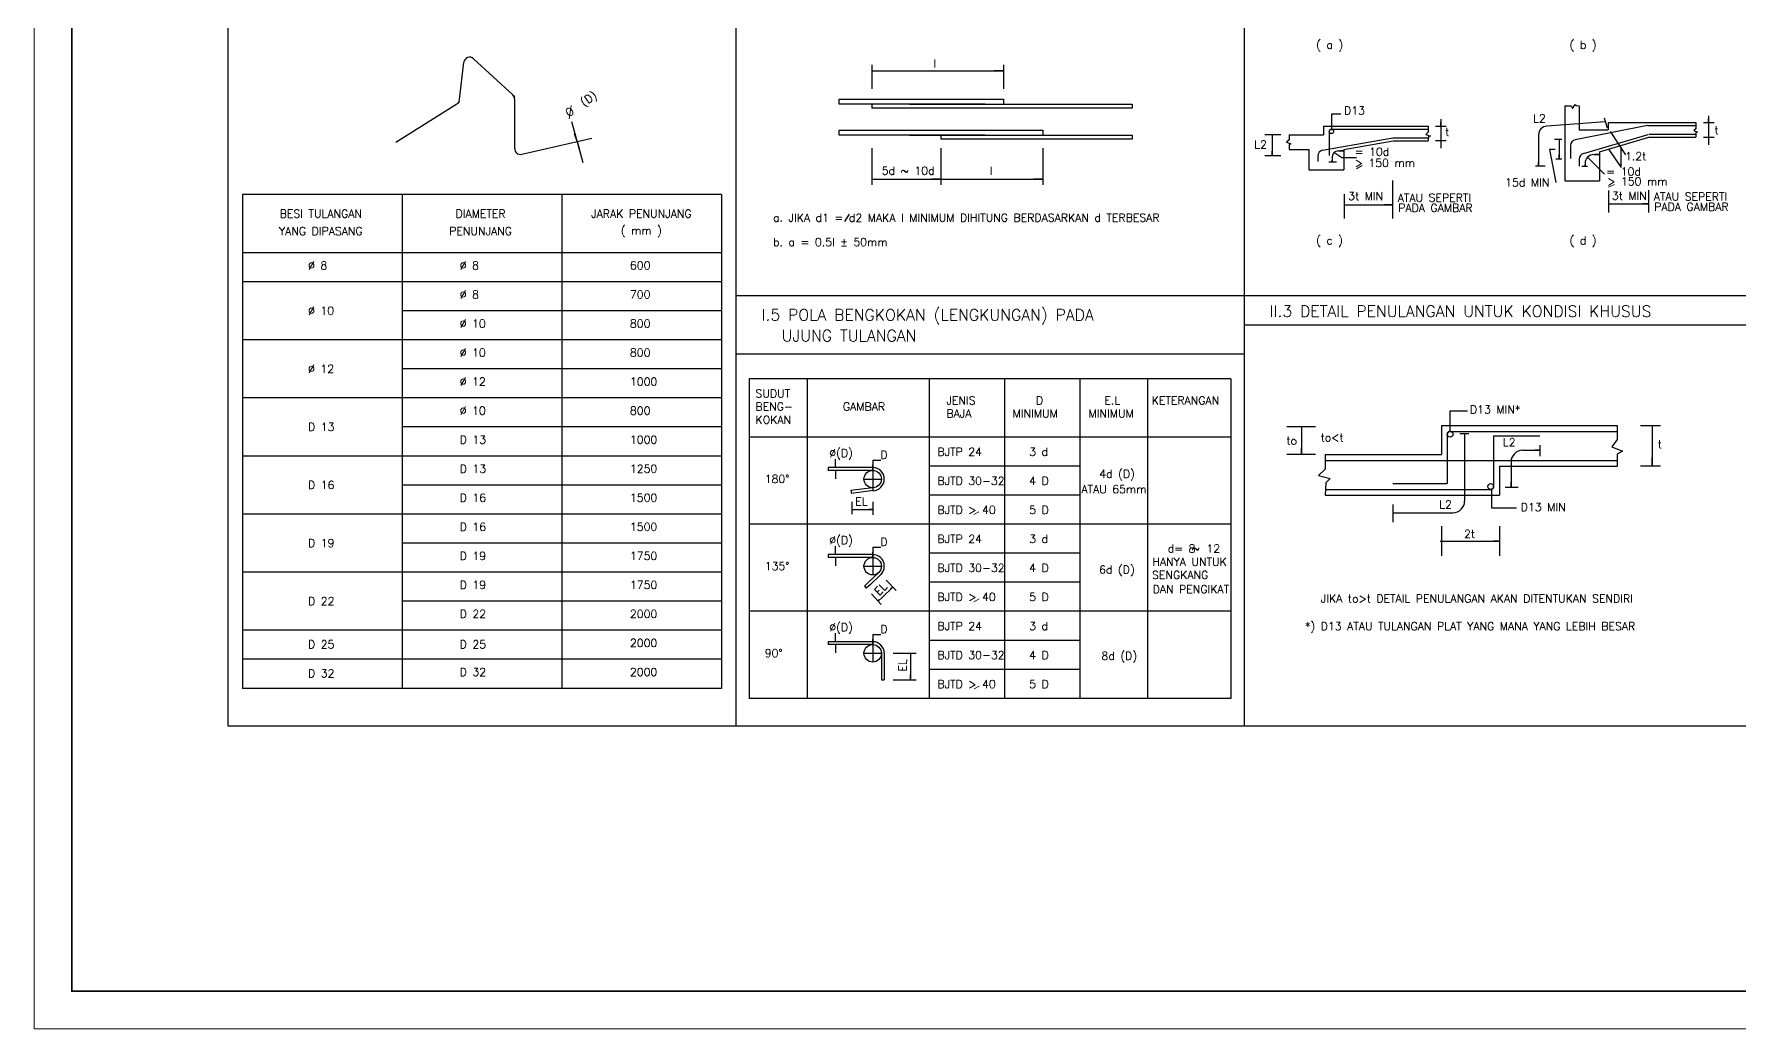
# Model space of a CAD drawing. Header units: inches. Extents: x 266054 to 836293, y -258454 to -102650.
# Drawn here: x 266054 to 288713, y -160905 to -147694 of the extents above; entities that cross this region are included whole.
import ezdxf
from ezdxf.enums import TextEntityAlignment as Align

# ---------------------------------------------------------------- set-up
doc = ezdxf.new("R2010")
doc.units = ezdxf.units.IN
doc.header["$LTSCALE"] = 800
doc.header["$MEASUREMENT"] = 0
doc.layers.add('Garis_02', color=5, linetype='Continuous')
for name, color, linetype, lineweight in [('GRS KOP', 1, 'Continuous', 35), ('kop', 7, 'Continuous', 20), ('teks', 4, 'Continuous', 9)]:
    doc.layers.add(name, color=color, linetype=linetype, lineweight=lineweight)
doc.styles.add('BARU', font='arial.ttf')
doc.styles.get("Standard").update_dxf_attribs({"font": 'romans.shx'})

# ---------------------------------------------------------------- blocks, each defined once
blk = doc.blocks.new('kop')
at = {"layer": 'GRS KOP'}
blk.add_lwpolyline([(1, 54), (83, 54), (83, 1), (1, 1)], close=True, dxfattribs=at)
at = {"layer": 'kop', "color": 7}
for p, q in [((0, 55), (0, 0)), ((0, 0), (84, 0))]:
    blk.add_line(p, q, dxfattribs=at)
at = {"layer": 'kop', "style": 'BARU', "flags": 4}
for p, height in [((73.8, 5.4), 0.35), ((80.303, 5.382), 0.25), ((73.8, 4.9), 0.35), ((80.303, 4.882), 0.25), ((73.8, 4.4), 0.35), ((80.303, 4.382), 0.25)]:
    blk.add_attdef('-', p, '', height=height, dxfattribs=at)
at = {"layer": 'kop', "flags": 4}
for tag, p in [('AR-00', (78.057, 2.648)), ('00', (81.238, 2.647))]:
    blk.add_attdef(tag, text='', height=0.35, dxfattribs=at).set_placement(p, align=Align.MIDDLE)

msp = doc.modelspace()

# ---------------------------------------------------------------- linework, layer by layer
for p, q in [((268628, -136824.6), (268628, -156879.6)), ((282126.6, -136824.6), (282126.6, -156879.6)), ((275377.3, -137595.9), (275377.3, -156879.6)), ((288875.9, -151171.7), (275377.3, -151171.7)), ((288875.9, -151557.3), (282126.6, -151557.3)), ((282126.6, -151943), (275377.3, -151943)), ((275550.9, -152273.9), (275550.9, -156516.3)), ((281953.1, -152273.9), (275550.9, -152273.9)), ((276322.2, -152273.9), (276322.2, -156516.3)), ((277942, -152273.9), (277942, -156516.3)), ((278944.8, -152273.9), (278944.8, -156516.3)), ((279947.5, -152273.9), (279947.5, -156516.3)), ((280842.7, -152273.9), (280842.7, -156516.3)), ((281953.1, -152273.9), (281953.1, -156516.3)), ((281953.1, -153045.2), (275550.9, -153045.2)), ((279947.5, -153430.9), (277942, -153430.9)), ((279947.5, -153816.6), (277942, -153816.6)), ((281953.1, -154202.3), (275550.9, -154202.3)), ((279947.5, -154587.9), (277942, -154587.9)), ((279947.5, -154973.6), (277942, -154973.6)), ((281953.1, -155359.3), (275550.9, -155359.3)), ((279947.5, -155745), (277942, -155745)), ((279947.5, -156130.6), (277942, -156130.6)), ((281953.1, -156516.3), (275550.9, -156516.3)), ((268628, -156879.6), (295625.2, -156879.6))]:
    msp.add_line(p, q)
at = {"color": 8}
for p, q in [((277184, -148102.3), (277184, -148422.1)), ((277184, -148179.5), (278933.2, -148179.5)), ((277184, -148179.5), (277305.8, -148179.5)), ((278933.2, -148179.5), (278806.5, -148179.5)), ((278933.2, -148102.3), (278933.2, -148422.1)), ((273193.2, -148855.4), (273344.7, -149397.2)), ((283292.3, -148971.2), (283292.3, -148750.7)), ((283292.3, -148750.7), (283411, -148750.7)), ((284739.4, -148824.7), (284739.4, -149208.8)), ((284739.4, -148915.1), (284739.4, -148864.3)), ((286926.5, -148856.5), (286147.1, -148915.7)), ((286926.5, -148856.5), (286863.5, -148862.2)), ((286910.5, -148805), (286952.3, -148939.5)), ((288230.5, -148868.4), (288371.7, -148868.4)), ((288298.5, -148778), (288298.5, -149162.1)), ((288298.5, -148868.4), (288298.5, -148817.6)), ((273267.4, -149120.5), (273234.8, -149019.8)), ((282404.4, -149028), (282613.5, -149028)), ((282500.7, -149028), (282500.7, -149305.2)), ((282500.7, -149028), (282500.7, -149096)), ((284671.5, -148915.1), (284812.6, -148915.1)), ((286040.1, -149031.1), (286040.1, -149443.2)), ((286251.5, -149090.6), (286350.2, -149090.6)), ((286313.8, -149090.6), (286313.8, -149349.8)), ((286313.8, -149090.6), (286313.8, -149137.2)), ((286988.3, -148986.3), (287196, -149297.7)), ((288230.5, -149060.4), (288371.7, -149060.4)), ((288298.5, -149060.4), (288298.5, -149122.4)), ((273267.4, -149120.5), (273297.2, -149225.5)), ((277184, -149207.7), (277184, -149696.9)), ((278100.7, -149207.7), (278100.7, -149696.9)), ((279454.8, -149207.7), (279454.8, -149696.9)), ((282404.4, -149305.2), (282613.5, -149305.2)), ((282500.7, -149305.2), (282500.7, -149248.4)), ((283298.2, -149322.7), (283298.2, -149384.4)), ((283319.9, -149259.6), (283427.4, -149333.6)), ((283375.3, -149245.6), (283452.4, -149245.6)), ((283452.4, -149245.6), (283405, -149243.2)), ((284671.5, -149107.2), (284812.6, -149107.2)), ((284739.4, -149107.2), (284739.4, -149169.2)), ((286257.6, -149226), (286182.8, -149226)), ((286182.8, -149226), (286269.8, -149666.3)), ((286313.8, -149349.8), (286313.8, -149297.7)), ((286850, -149293.9), (286790.9, -149292.9)), ((286967.7, -149220.2), (287138.4, -149463.7)), ((287132.2, -149201), (287132.2, -149453.4)), ((287132.2, -149201), (287132.2, -149240.1)), ((283252.7, -149389.6), (283354.3, -149389.6)), ((283298.2, -149384.4), (283303.5, -149344.8)), ((283427.4, -149333.6), (283620.1, -149333.6)), ((285997.3, -149443.2), (286127.2, -149443.2)), ((286040.1, -149443.2), (286040.1, -149396.5)), ((286269.8, -149349.8), (286350.2, -149349.8)), ((286612.5, -149448.4), (286687.2, -149448.4)), ((286657.2, -149448.4), (286661.3, -149396.5)), ((286657.2, -149409.6), (286657.2, -149448.4)), ((286688.1, -149328.6), (286916.3, -149552.1)), ((287132.2, -149453.4), (287132.2, -149417)), ((277184, -149619.8), (279454.8, -149619.8)), ((277184, -149619.8), (277305.8, -149619.8)), ((278100.7, -149619.8), (277974, -149619.8)), ((278100.7, -149619.8), (278222.4, -149619.8)), ((279454.8, -149619.8), (279328.1, -149619.8)), ((284100.2, -149638.5), (284100.2, -150142.1)), ((286967.7, -149770.3), (286967.7, -150061.1)), ((287501.6, -149764.8), (287501.6, -150061.1)), ((283455.8, -149819.3), (283455.8, -150142.1)), ((283455.8, -149961.3), (284100.2, -149961.3)), ((283455.8, -149961.3), (283563.3, -149961.3)), ((284100.2, -149961.3), (283992.7, -149961.3)), ((286967.7, -149946.5), (287502.3, -149946.5)), ((286967.7, -149946.5), (287045.8, -149946.5)), ((287501.6, -149946.5), (287419.4, -149946.5)), ((284863.5, -152974.3), (284863.5, -152697)), ((284863.5, -152697), (285096.2, -152697)), ((282693.7, -152906), (283073.8, -152906)), ((282890.6, -152906), (282890.6, -153272.5)), ((282890.6, -152906), (282890.6, -153018.9)), ((284863.5, -152969.5), (284863.5, -152913.9)), ((287392.7, -152892.1), (287661, -152892.1)), ((287548.2, -152892.1), (287548.2, -153427)), ((287548.2, -152892.1), (287548.2, -153032.8)), ((284992.4, -152997.8), (285113.1, -152997.8)), ((285056.4, -153008.3), (285056.4, -153895.4)), ((285056.4, -153008.3), (285056.4, -153096.2)), ((286056.5, -153151.6), (286056.5, -153300.2)), ((276700.4, -153448.4), (276700.4, -153337)), ((276700.4, -153448.4), (276700.4, -153391.8)), ((277193.9, -153352.2), (277193.9, -153757.4)), ((277193.9, -153352.2), (277304.2, -153352.2)), ((282693.7, -153272.5), (283073.8, -153272.5)), ((282890.6, -153272.5), (282890.6, -153188.3)), ((285673.5, -153374.7), (285673.5, -153711.8)), ((285827.8, -153220.4), (286056.5, -153220.4)), ((286056.5, -153220.4), (285983.1, -153220.4)), ((287548.2, -153427), (287548.2, -153315.1)), ((276700.4, -153487.2), (276700.4, -153598.5)), ((276700.4, -153487.2), (276700.4, -153543.8)), ((277078.2, -153602.9), (277309.6, -153602.9)), ((277193.9, -153487.2), (277193.9, -153415.6)), ((287392.7, -153427), (287661, -153427)), ((285411.9, -153739.1), (285411.9, -153983.7)), ((285411.9, -153740), (285411.9, -153794.5)), ((285593.5, -153711.8), (285768.3, -153711.8)), ((285673.5, -153711.8), (285673.5, -153640)), ((276917.7, -153905), (276917.7, -154067.4)), ((276917.7, -154009), (277194.9, -154009)), ((276917.7, -154009), (276969.2, -154009)), ((277194.9, -154009), (277147.4, -154009)), ((277194.9, -153905), (277194.9, -154079.3)), ((284101.5, -153939.2), (284101.5, -154173.9)), ((284101.5, -154049.6), (284902.1, -154049.6)), ((284101.5, -154049.6), (284188.4, -154049.6)), ((285411.9, -153983.7), (285744.5, -153983.7)), ((284747.7, -154227.4), (284747.7, -154620.7)), ((285521.8, -154230.4), (285521.8, -154624.6)), ((276700.4, -154605.4), (276700.4, -154494.1)), ((277193.9, -154509.3), (277304.2, -154509.3)), ((277193.9, -154509.3), (277193.9, -154875.6)), ((284733.9, -154427.5), (285521.8, -154427.5)), ((284747.7, -154427.5), (284824.9, -154427.5)), ((285521.8, -154427.5), (285434.7, -154427.5)), ((276700.4, -154605.4), (276700.4, -154548.8)), ((276700.4, -154644.2), (276700.4, -154755.5)), ((276700.4, -154644.2), (276700.4, -154700.8)), ((277078.2, -154759.9), (277309.6, -154759.9)), ((277193.9, -154644.2), (277193.9, -154572.7)), ((277372.6, -154945.6), (277506.4, -155084.5)), ((277176.8, -155128.3), (277306.7, -155270.8)), ((277323, -155170.9), (277264.4, -155224.4)), ((277264.4, -155224.4), (277285.9, -155203.1)), ((277461.3, -155037.8), (277323, -155170.9)), ((277461.3, -155037.8), (277431.4, -155066.4)), ((276700.4, -155762.4), (276700.4, -155651.1)), ((277193.9, -155666.3), (277304.2, -155666.3)), ((277193.9, -155666.3), (277193.9, -156032.6)), ((276700.4, -155762.4), (276700.4, -155705.8)), ((276700.4, -155801.2), (276700.4, -155912.6)), ((276700.4, -155801.2), (276700.4, -155857.8)), ((277193.9, -155801.2), (277193.9, -155729.7)), ((277078.2, -155916.9), (277309.6, -155916.9)), ((277463.9, -155916.9), (277772.4, -155916.9)), ((277695.3, -155916.9), (277695.3, -156269)), ((277695.3, -155916.9), (277695.3, -155982.7)), ((277463.9, -156269), (277772.4, -156269)), ((277695.3, -156269), (277695.3, -156200.6))]:
    msp.add_line(p, q, dxfattribs=at)
at = {"color": 4}
for p, q in [((286490.7, -148679.7), (286527, -148627.6)), ((286527, -148627.6), (286532.5, -148643.4)), ((286532.5, -148643.4), (286580.1, -148644.4)), ((286387.2, -148644.4), (286470.1, -148644.4)), ((286387.2, -148644.4), (286387.2, -149641)), ((286470.1, -148644.4), (286490.7, -148679.7)), ((286580.1, -148644.4), (286580.1, -148966)), ((286965.8, -148869.6), (288129.9, -148869.6)), ((286965.8, -148869.6), (286965.8, -148966)), ((288129.9, -148869.6), (288129.9, -148950)), ((282726.8, -149096), (282692.4, -149129.6)), ((282726.8, -149033.4), (283182.5, -149033.4)), ((282726.8, -149033.4), (282726.8, -149096)), ((283182.5, -148917.7), (283182.5, -149033.4)), ((283182.5, -148917.7), (284570.9, -148917.7)), ((284570.9, -148994.3), (284541, -149027.9)), ((284541, -149027.9), (284603.4, -149050.4)), ((284570.9, -148917.7), (284570.9, -148994.3)), ((284575.3, -149050.4), (284570.9, -149110.6)), ((284603.4, -149050.4), (284575.3, -149050.4)), ((286580.1, -148966), (286965.8, -148966)), ((286850, -149255.3), (287505.7, -149062.5)), ((287505.7, -149062.5), (288129.9, -149062.5)), ((288129.9, -148950), (288103.8, -148975.4)), ((288103.8, -148975.4), (288150.8, -148996.3)), ((288150.8, -148996.3), (288129.9, -149001.6)), ((288129.9, -149001.6), (288129.9, -149062.5)), ((282692.4, -149129.6), (282749.2, -149152.1)), ((282749.2, -149152.1), (282726.8, -149164)), ((282726.8, -149164), (282726.8, -149226.3)), ((282726.8, -149226.3), (282989.6, -149226.3)), ((282989.6, -149226.3), (282989.6, -149496.2)), ((283452.4, -149226.3), (284108.1, -149110.6)), ((283452.4, -149226.3), (283452.4, -149496.2)), ((284108.1, -149110.6), (284570.9, -149110.6)), ((286850, -149255.3), (286850, -149641)), ((282989.6, -149496.2), (283452.4, -149496.2)), ((286387.2, -149641), (286850, -149641)), ((276825.7, -150184.4), (276887, -150085.3)), ((284747.9, -152892.6), (284747.9, -153278.3)), ((284747.9, -152892.6), (287082.1, -152892.6)), ((287082.1, -152892.6), (287082.1, -153075.9)), ((287082.1, -153075.9), (287013.8, -153173.9)), ((287013.8, -153173.9), (287154.3, -153230.4)), ((283205.2, -153278.3), (283205.2, -153470.1)), ((283205.2, -153278.3), (284747.9, -153278.3)), ((287084.1, -153273), (287082.1, -153432.6)), ((287154.3, -153230.4), (287084.1, -153273)), ((283205.2, -153470.1), (283116.5, -153554.3)), ((283116.5, -153554.3), (283270.9, -153595.9)), ((283270.9, -153595.9), (283214.5, -153652.4)), ((285519.2, -153432.6), (285519.2, -153818.2)), ((285519.2, -153432.6), (287082.1, -153432.6)), ((283214.5, -153652.4), (283205.2, -153818.2)), ((283205.2, -153818.2), (285519.2, -153818.2))]:
    msp.add_line(p, q, dxfattribs=at)
at = {"color": 11}
msp.add_line((286772.9, -149293.9), (286850, -149293.9), dxfattribs=at)
at = {"color": 7}
for p, q in [((275184.5, -149825.7), (268820.8, -149825.7)), ((268820.8, -149825.7), (268820.8, -156382.2)), ((270942, -149825.7), (270942, -156382.2)), ((273063.2, -149825.7), (273063.2, -156382.2)), ((275184.5, -149825.7), (275184.5, -156382.2)), ((275184.5, -150597.1), (268820.8, -150597.1)), ((275184.5, -150982.8), (268820.8, -150982.8)), ((275184.5, -151368.4), (270942, -151368.4)), ((275184.5, -151754.1), (268820.8, -151754.1)), ((275184.5, -152139.8), (270942, -152139.8)), ((275184.5, -152525.5), (268820.8, -152525.5)), ((275184.5, -152911.1), (270942, -152911.1)), ((275184.5, -153296.8), (268820.8, -153296.8)), ((275184.5, -153682.5), (270942, -153682.5)), ((275184.5, -154068.2), (268820.8, -154068.2)), ((275184.5, -154453.8), (270942, -154453.8)), ((275184.5, -154839.5), (268820.8, -154839.5)), ((275184.5, -155225.2), (270942, -155225.2)), ((275184.5, -155610.9), (268820.8, -155610.9)), ((275184.5, -155996.5), (268820.8, -155996.5)), ((275184.5, -156382.2), (268820.8, -156382.2))]:
    msp.add_line(p, q, dxfattribs=at)
at = {"color": 1}
msp.add_line((285519.2, -153355.4), (287082.1, -153355.4), dxfattribs=at)
at = {"color": 2}
msp.add_line((277299.9, -154872.6), (277299.9, -154872.7), dxfattribs=at)
at = {"color": 5}
msp.add_line((277083.6, -155023.9), (277108.5, -155053.3), dxfattribs=at)
at = {"color": 8}
for centre, radius, start, end in [((286155.8, -149031.1), 115.7, 94.34517, 180), ((283375.3, -149322.7), 77.1, 90, 180), ((286772.9, -149409.6), 115.7, 90, 180), ((285827.8, -153374.7), 154.3, 90, 180), ((284902.1, -153895.4), 154.3, 270, 0)]:
    msp.add_arc(centre, radius, start, end, dxfattribs=at)
at = {"layer": 'Garis_02', "linetype": 'Continuous', "ltscale": 0.015}
for p, q in [((271706.7, -148563.9), (271763.4, -148068)), ((271892.3, -148020.1), (272413.1, -148499.6)), ((270860, -149127.8), (271670.9, -148620.5)), ((272437.9, -148556.3), (272437.9, -149215)), ((276746.5, -148623.2), (276746.5, -148557.9)), ((276746.5, -148557.9), (278933.2, -148557.9)), ((278686.7, -148623.2), (276746.5, -148623.2)), ((277184, -148623.2), (277184, -148678.7)), ((277683.9, -148623.2), (280642.7, -148623.2)), ((278933.2, -148557.9), (278933.2, -148623.2)), ((280642.7, -148623.2), (280642.7, -148678.7)), ((280642.7, -148678.7), (277184, -148678.7)), ((272532.4, -149290.2), (273463.5, -149075.3)), ((276746.5, -149034.3), (276746.5, -148968.9)), ((276746.5, -148968.9), (279454.8, -148968.9)), ((278686.7, -149034.3), (276746.5, -149034.3)), ((277683.9, -149034.3), (280642.7, -149034.3)), ((278100.7, -149034.3), (278100.7, -149089.8)), ((280642.7, -149089.8), (278100.7, -149089.8)), ((279454.8, -148968.9), (279454.8, -149034.3)), ((280642.7, -149034.3), (280642.7, -149089.8)), ((283169, -149237.1), (284101.4, -149072.6)), ((283259.6, -148985.2), (283259.6, -149305.2)), ((283288.5, -148956.3), (284570.9, -148956.3)), ((284108.1, -149072), (284570.9, -149072)), ((287487, -148908.2), (286526.5, -149098.4)), ((286635.4, -149278.2), (287494.8, -149025.5)), ((287486.9, -148908.2), (288129.9, -148908.2)), ((287505.7, -149023.9), (288129.9, -149023.9)), ((283105.3, -149313.1), (283105.3, -149384.4)), ((286464.4, -149174.1), (286464.4, -149344.6)), ((286580.1, -149352.2), (286580.1, -149448.4)), ((284825, -153008.3), (284825, -153664)), ((284863.6, -152969.7), (287082.1, -152969.7)), ((285442.1, -153027.6), (286056.5, -153027.6)), ((285442.1, -153027.6), (285442.1, -153702.5)), ((283205.2, -153355.4), (287083, -153355.4)), ((276861, -153448.6), (276602.8, -153448.6)), ((276602.8, -153448.6), (276602.8, -153487.2)), ((276861, -153487.2), (276602.8, -153487.2)), ((277193.9, -153448.6), (276861, -153448.6)), ((277193.9, -153487.2), (276861, -153487.2)), ((277193.9, -153718.6), (276902.3, -153756.4)), ((276902.3, -153756.4), (276912.6, -153794)), ((277198.9, -153756.8), (276912.6, -153794)), ((283205.2, -153741.1), (285403.5, -153741.1)), ((284101.5, -153664), (284825, -153664)), ((276861, -154605.6), (276602.8, -154605.6)), ((276602.8, -154605.6), (276602.8, -154644.2)), ((276861, -154644.2), (276602.8, -154644.2)), ((277193.9, -154605.6), (276861, -154605.6)), ((277193.9, -154644.2), (276861, -154644.2)), ((277138.5, -154973.8), (277083.6, -155023.9)), ((277274.1, -154843.2), (277138.5, -154973.8)), ((277300.9, -154871), (277164.8, -155002)), ((277164.8, -155002), (277108.5, -155053.3)), ((276861, -155762.6), (276602.8, -155762.6)), ((276602.8, -155762.6), (276602.8, -155801.2)), ((276861, -155801.2), (276602.8, -155801.2)), ((277193.9, -155762.6), (276861, -155762.6)), ((277193.9, -155801.2), (276861, -155801.2)), ((277309.6, -155916.9), (277309.6, -156269)), ((277348.2, -155916.9), (277348.2, -156269)), ((277309.6, -156269), (277348.2, -156269))]:
    msp.add_line(p, q, dxfattribs=at)
for centre, radius in [((283288.4, -148985.3), 28.9), ((284863.8, -153008), 38.6), ((277193.9, -153602.9), 115.7), ((285403.5, -153702.3), 38.6), ((277193.9, -154759.9), 115.7), ((277193.9, -155916.9), 115.7)]:
    msp.add_circle(centre, radius, dxfattribs=at)
for centre, radius, start, end in [((271840, -148076.8), 77.1, 47.36102, 173.47287), ((271630, -148555.1), 77.1, 302.02886, 353.47287), ((271666.2, -148577.9), 38.6, 302.02886, 353.47287), ((272360.8, -148556.3), 77.1, 0, 47.36102), ((272399.4, -148539.4), 38.6, 0, 47.36102), ((283288.5, -148985.2), 28.9, 90, 180), ((272515.1, -149215), 77.1, 180, 282.99907), ((283182.5, -149313.1), 77.1, 100.00798, 180), ((286541.5, -149174.1), 77.1, 101.20459, 180), ((286657.2, -149352.2), 77.1, 106.38954, 180), ((284863.6, -153008.3), 38.6, 90, 180), ((277193.9, -153602.9), 154.3, 270, 90), ((285403.5, -153702.5), 38.6, 270, 0), ((277193.9, -154759.9), 154.3, 313.26072, 90), ((277193.9, -155916.9), 154.3, 0, 90)]:
    msp.add_arc(centre, radius, start, end, dxfattribs=at)
at = {"layer": 'teks', "ltscale": 0.5}
for p, q in [((273160.1, -148820.4), (273187.3, -148642)), ((283620.9, -149482.5), (283695.1, -149439)), ((286969.6, -149728.2), (287049.9, -149690.8)), ((278539.5, -154075.6), (278605.5, -154036.4)), ((278539, -155235.2), (278608, -155194)), ((278541.6, -156390.8), (278608.9, -156353.2))]:
    msp.add_line(p, q, dxfattribs=at)

# ---------------------------------------------------------------- block references
at = {"layer": 'kop', "xscale": 500, "yscale": 500, "zscale": 500}
msp.add_blockref('kop', (266054.4, -160904.6), dxfattribs=at)

# ---------------------------------------------------------------- texts
at = {"layer": 'teks', "ltscale": 0.5}
for s, height, p in [('( a )', 106.31, (283085.7, -147888.7)), ('( b )', 106.31, (286451.4, -147888.7)), ('l', 106.3, (278001.7, -148136.9)), ('D13', 106.31, (283455, -148761.8)), ('L2', 106.31, (285966.5, -148866.6)), ('t', 106.3, (284796.8, -149044.9)), ('t', 106.3, (288375.3, -149021.8)), ('L2', 106.31, (282261.5, -149213)), ('= 10d', 106.31, (283596.5, -149309.7)), ('1.2t', 106.31, (287186.6, -149368.9)), ('l', 106.3, (278749, -149563.3)), ('> 150 mm ', 106.31, (283596.5, -149457.4)), ('= 10d', 106.31, (286938.3, -149573)), ('15d MIN', 106.31, (285595.9, -149716.6)), ('> 150 mm', 106.31, (286950.6, -149703)), ('3t MIN', 106.31, (283510.1, -149897.2)), ('ATAU SEPERTI', 106.312, (284168.4, -149919.4)), ('PADA GAMBAR', 106.312, (284174.5, -150054.9)), ('3t MIN', 106.31, (287012.7, -149892.7)), ('ATAU SEPERTI', 106.312, (287569.8, -149904.7)), ('PADA GAMBAR', 106.312, (287575.9, -150040.1)), ('a. JIKA d1 = d2 MAKA l MINIMUM DIHITUNG BERDASARKAN d TERBESAR', 106.312, (275870.3, -150184.9)), ('b. a = 0.5l %%P 50mm', 106.312, (275870.3, -150508.8)), ('( c )', 106.31, (283085.7, -150486.3)), ('( d )', 106.31, (286451.4, -150486.3)), ('%%c 8 ', 106.31, (269693.4, -150819.3)), ('%%c 8 ', 106.31, (271707.8, -150819.3)), ('600', 106.31, (273968.8, -150819.3)), ('%%c 8 ', 106.31, (271707.8, -151205)), ('700', 106.31, (273968.8, -151205)), ('%%C 10', 106.31, (269693.4, -151420.6)), ('I.5 POLA BENGKOKAN (LENGKUNGAN) PADA', 151.875, (275718, -151497.9)), ('II.3 DETAIL PENULANGAN UNTUK KONDISI KHUSUS', 151.875, (282467.3, -151449.9)), ('%%C 10', 106.31, (271707.8, -151590.7)), ('800', 106.31, (273968.8, -151590.7)), ('    UJUNG TULANGAN', 151.875, (275531.9, -151774.6)), ('%%C 10', 106.31, (271707.8, -151976.4)), ('800', 106.31, (273968.8, -151976.4)), ('%%C 12', 106.31, (269693.4, -152192)), ('%%C 12', 106.31, (271707.8, -152362)), ('1000', 106.31, (273968.8, -152362)), ('SUDUT', 106.31, (275636.8, -152520.2)), ('%%C 10', 106.31, (271707.8, -152747.7)), ('800', 106.31, (273968.8, -152747.7)), ('BENG-', 106.31, (275636.8, -152693.7)), ('GAMBAR', 106.31, (276797.9, -152693.7)), ('JENIS', 106.31, (278172.9, -152612.3)), ('BAJA', 106.31, (278172.9, -152785.8)), ('MINIMUM', 106.31, (279051.9, -152785.8)), ('D', 106.3, (279361.8, -152612.3)), ('MINIMUM', 106.31, (280060.7, -152785.8)), ('E.L', 106.31, (280271.5, -152612.3)), ('KETERANGAN', 106.31, (280899.5, -152612.3)), ('D13 MIN*', 106.31, (285127.8, -152732.6)), ('D 13', 106.31, (269693.4, -152963.3)), ('KOKAN', 106.31, (275636.8, -152867.3)), ('D 13', 106.31, (271707.8, -153133.4)), ('1000', 106.31, (273968.8, -153133.4)), ('to', 106.31, (282689.7, -153145.7)), ('to<t', 106.31, (283144.1, -153103.1)), ('L2', 106.31, (285564.4, -153167.5)), ('t', 106.3, (287621.4, -153193.3)), ('%%c(D)', 106.31, (276617.2, -153310.8)), ('D', 106.3, (277295.5, -153334)), ('BJTP 24', 106.31, (278053.7, -153293.8)), ('3 d', 106.31, (279272.7, -153293.8)), ('D 16', 106.31, (269693.4, -153734.7)), ('D 13', 106.31, (271707.8, -153519.1)), ('1250', 106.31, (273968.8, -153519.1)), ('180%%D', 106.31, (275759.5, -153654.4)), ('BJTD 30-32', 106.31, (278053.7, -153679.5)), ('4 D', 106.31, (279272.7, -153679.5)), ('4d (D)', 106.31, (280203.2, -153587)), ('D 16', 106.31, (271707.8, -153904.7)), ('1500', 106.31, (273968.8, -153904.7)), ('EL', 106.31, (276962.3, -153953.5)), ('ATAU 65mm', 106.31, (279965.6, -153790.1)), ('BJTD > 40', 106.31, (278053.7, -154065.1)), ('5 D', 106.31, (279272.7, -154065.1)), ('L2', 106.31, (284720, -153994.6)), ('D13 MIN', 106.31, (285803, -154028.3)), ('D 16', 106.31, (271707.8, -154290.4)), ('1500', 106.31, (273968.8, -154290.4)), ('2t', 106.31, (285049.6, -154384.9)), ('D 19', 106.31, (269693.4, -154506)), ('%%c(D)', 106.31, (276617.2, -154467.8)), ('D', 106.3, (277295.5, -154491)), ('BJTP 24', 106.31, (278053.7, -154450.8)), ('3 d', 106.31, (279272.7, -154450.8)), ('d= 8  12', 106.31, (281111.9, -154579.6)), ('~', 106.3, (281430.4, -154575.6)), ('D 19', 106.31, (271707.8, -154676.1)), ('1750', 106.31, (273968.8, -154676.1)), ('135%%D', 106.31, (275759.5, -154811.4)), ('BJTD 30-32', 106.31, (278053.7, -154836.5)), ('4 D ', 106.31, (279272.7, -154836.5)), ('6d (D)', 106.31, (280201.2, -154858.9)), ('HANYA UNTUK', 106.312, (280909.1, -154755.1)), ('D 19', 106.31, (271707.8, -155061.8)), ('1750', 106.31, (273968.8, -155061.8)), ('SENGKANG', 106.31, (280905, -154929.7)), ('D 22', 106.31, (269693.4, -155277.4)), ('BJTD > 40', 106.31, (278053.7, -155222.2)), ('5 D', 106.31, (279272.7, -155222.2)), ('DAN PENGIKAT', 106.312, (280913.1, -155119.5)), ('JIKA to>t DETAIL PENULANGAN AKAN DITENTUKAN SENDIRI', 106.312, (283146.5, -155243.7)), ('D 22', 106.31, (271707.8, -155447.4)), ('2000', 106.31, (273968.8, -155447.4)), ('%%c(D)', 106.31, (276617.2, -155624.9)), ('D', 106.3, (277295.5, -155648)), ('BJTP 24', 106.31, (278053.7, -155607.8)), ('3 d', 106.31, (279272.7, -155607.8)), ('*) D13 ATAU TULANGAN PLAT YANG MANA YANG LEBIH BESAR', 106.312, (282935.7, -155610.3)), ('D 25 ', 106.31, (269693.4, -155850.9)), ('D 25 ', 106.31, (271707.8, -155850.9)), ('2000', 106.31, (273968.8, -155833.1)), ('90%%D', 106.31, (275759.5, -155968.4)), ('BJTD 30-32', 106.31, (278053.7, -155993.5)), ('4 D', 106.31, (279272.7, -155993.5)), ('8d (D)', 106.31, (280232.9, -156005)), ('D 32', 106.31, (271707.8, -156218.8)), ('2000', 106.31, (273968.8, -156218.8)), ('D 32', 106.31, (269693.4, -156236.6)), ('BJTD > 40', 106.31, (278053.7, -156379.2)), ('5 D', 106.31, (279272.7, -156379.2))]:
    msp.add_text(s, height=height, dxfattribs=at).set_placement(p)
for s, rotation, p in [('O  (D)', 34.6964, (273156.9, -148798.5)), ('EL', 45, (277279.5, -155156.2)), ('EL', 89.33333, (277643.5, -156159.8))]:
    msp.add_text(s, height=106.31, rotation=rotation, dxfattribs=at).set_placement(p)
for s, height, p in [('5d ~ 10d', 106.31, (277665.1, -149507.8)), ('BESI TULANGAN', 106.312, (269863.1, -150078.3)), ('DIAMETER', 106.31, (271985.4, -150078.3)), ('JARAK PENUNJANG', 106.312, (274121.3, -150078.3)), ('( mm )', 106.31, (274121.3, -150309.2)), ('YANG DIPASANG', 106.312, (269863.1, -150309.2)), ('PENUNJANG', 106.31, (271985.4, -150309.2))]:
    msp.add_text(s, height=height, dxfattribs=at).set_placement(p, align=Align.MIDDLE)

doc.saveas('drawing.dxf')
